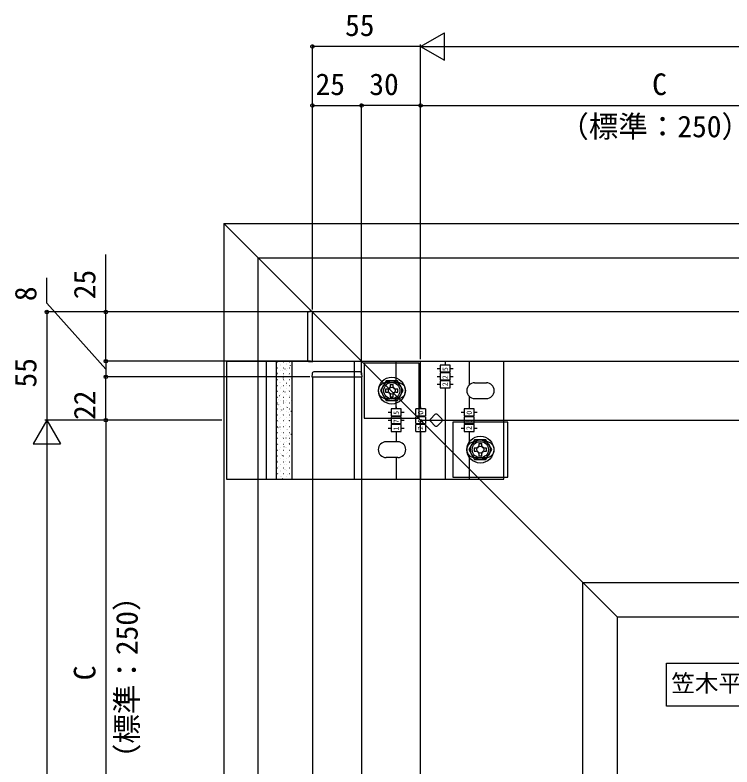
# Model space of a CAD drawing. Units: millimetres, scale not verified. Extents: x -875 to 875, y -1300 to 1292.
# Drawn here: x -396.2 to -31.7, y -577.1 to -194.8 of the extents above; entities that cross this region are included whole.
import ezdxf
from ezdxf.enums import TextEntityAlignment as Align

# ---------------------------------------------------------------- set-up
doc = ezdxf.new("R2010")
doc.units = ezdxf.units.MM
doc.header["$LTSCALE"] = 8
for name, color, linetype in [('0-1_USER1', 3, 'Continuous'), ('0-3_YKK_12', 2, 'Continuous'), ('0-4_YKK_13', 4, 'Continuous'), ('0-5_YKK_D', 6, 'Continuous'), ('0-7_YSS_K', 3, 'Continuous')]:
    doc.layers.add(name, color=color, linetype=linetype)
doc.styles.add('ＭＳ ゴシック', font='')
doc.styles.get('ＭＳ ゴシック').set_extended_font_data('MS Gothic')

msp = doc.modelspace()

# ---------------------------------------------------------------- linework, layer by layer
at = {"layer": '0-1_USER1'}
msp.add_lwpolyline([(-64.95, -538.382), (-64.95, -524.382), (25.101, -524.382), (25.101, -546.265), (-64.95, -546.265)], close=True, dxfattribs=at)
at = {"layer": '0-3_YKK_12'}
for p, q in [((-290, -300.75), (-290, -1105.75)), ((-290, -300.75), (200.152, -300.75)), ((-290, -300.75), (-90, -500.75)), ((705, -345.75), (-245, -345.75)), ((-245, -370.75), (-245, -345.75)), ((-245, -370.75), (705, -370.75)), ((-245, -378.75), (-220, -378.75)), ((-245, -378.75), (-245, -1085.75)), ((-220, -378.75), (-220, -1085.75)), ((-90, -500.75), (-90, -1105.75)), ((-90, -500.75), (200.152, -500.75))]:
    msp.add_line(p, q, dxfattribs=at)
at = {"layer": '0-4_YKK_13'}
for p, q in [((-247.5, -346.544), (-247.5, -346.843)), ((-247.5, -346.843), (-247.5, -369.657)), ((-245, -345.45), (-246.561, -345.546)), ((-245, -371.05), (-245, -345.45)), ((-288.7, -370.75), (-147.7, -370.75)), ((-268.5, -370.75), (-268.5, -430.75)), ((-263.465, -370.75), (-263.465, -430.75)), ((-263.184, -430.75), (-263.184, -370.75)), ((-255.297, -370.761), (-255.306, -370.765)), ((-247.5, -369.657), (-247.5, -369.957)), ((-223.8, -370.75), (-223.8, -430.75)), ((-202.4, -381.75), (-202.4, -370.75)), ((-190, -395), (-190, -370.75)), ((-177.5, -370.75), (-177.5, -372.75)), ((-165.3, -370.75), (-165.3, -382.846)), ((-262.79, -371.266), (-262.84, -371.266)), ((-262.79, -374.256), (-262.84, -374.256)), ((-261.175, -372.641), (-261.225, -372.641)), ((-261.16, -372.838), (-261.169, -372.841)), ((-259.75, -371.266), (-259.8, -371.266)), ((-259.75, -374.256), (-259.8, -374.256)), ((-258.135, -372.641), (-258.185, -372.641)), ((-258.04, -371.733), (-258.049, -371.736)), ((-257.441, -374.362), (-257.45, -374.365)), ((-256.71, -371.266), (-256.76, -371.266)), ((-256.71, -374.256), (-256.76, -374.256)), ((-256.24, -373.037), (-256.323, -373.092)), ((-246.561, -370.955), (-245, -371.05)), ((-181.56, -374.5), (-180, -374.5)), ((-177.5, -371.716), (-177.5, -372.75)), ((-175, -374.5), (-173.525, -374.5)), ((-263.304, -376.438), (-263.313, -376.441)), ((-262.79, -377.246), (-262.84, -377.246)), ((-261.175, -375.631), (-261.225, -375.631)), ((-260.184, -375.333), (-260.193, -375.336)), ((-259.75, -377.246), (-259.8, -377.246)), ((-259.585, -377.962), (-259.594, -377.965)), ((-258.929, -374.817), (-259.012, -374.872)), ((-258.135, -375.631), (-258.185, -375.631)), ((-257.124, -377.54), (-257.208, -377.595)), ((-256.795, -376.974), (-256.804, -376.977)), ((-256.71, -377.246), (-256.76, -377.246)), ((-245.205, -377.189), (-245.3, -378.75)), ((-243.907, -376.25), (-244.206, -376.25)), ((-221.093, -376.25), (-243.907, -376.25)), ((-220.794, -376.25), (-221.093, -376.25)), ((-219.7, -378.75), (-219.795, -377.189)), ((-181.56, -378.5), (-180, -378.5)), ((-175, -378.5), (-173.525, -378.5)), ((-262.79, -380.236), (-262.84, -380.236)), ((-262.328, -378.933), (-262.337, -378.937)), ((-261.729, -381.562), (-261.739, -381.565)), ((-261.175, -378.621), (-261.225, -378.621)), ((-261.175, -381.611), (-261.225, -381.611)), ((-259.814, -379.32), (-259.897, -379.375)), ((-259.75, -380.236), (-259.8, -380.236)), ((-258.939, -380.574), (-258.948, -380.577)), ((-258.135, -378.621), (-258.185, -378.621)), ((-258.135, -381.611), (-258.185, -381.611)), ((-258.009, -382.043), (-258.092, -382.099)), ((-256.71, -380.236), (-256.76, -380.236)), ((-255.819, -379.469), (-255.828, -379.472)), ((-255.22, -382.098), (-255.229, -382.101)), ((-245.3, -378.75), (-219.7, -378.75)), ((-201.55, -381.75), (-207.55, -381.75)), ((-162.55, -381.75), (-156.55, -381.75)), ((-262.79, -383.226), (-262.84, -383.226)), ((-261.175, -384.601), (-261.225, -384.601)), ((-261.083, -384.174), (-261.093, -384.178)), ((-260.698, -383.823), (-260.781, -383.879)), ((-259.75, -383.226), (-259.8, -383.226)), ((-258.135, -384.601), (-258.185, -384.601)), ((-257.963, -383.069), (-257.972, -383.073)), ((-257.364, -385.698), (-257.374, -385.702)), ((-256.71, -383.226), (-256.76, -383.226)), ((-207.8, -385), (-207.8, -386.5)), ((-206.65, -385), (-207.8, -385)), ((-205.4, -382.6), (-205.4, -383.75)), ((-205.4, -382.6), (-203.9, -382.6)), ((-203.9, -383.75), (-203.9, -382.6)), ((-201.5, -385), (-202.65, -385)), ((-201.5, -386.5), (-201.5, -385)), ((-181.56, -382.5), (-180, -382.5)), ((-177.5, -384.204), (-177.5, -385.375)), ((-177.5, -384.25), (-177.5, -430.75)), ((-175, -382.5), (-173.525, -382.5)), ((-263.227, -387.775), (-263.237, -387.778)), ((-262.79, -386.216), (-262.84, -386.216)), ((-262.79, -389.206), (-262.84, -389.206)), ((-261.582, -388.327), (-261.666, -388.382)), ((-261.175, -387.591), (-261.225, -387.591)), ((-260.107, -386.67), (-260.117, -386.673)), ((-259.75, -386.216), (-259.8, -386.216)), ((-259.75, -389.206), (-259.8, -389.206)), ((-259.508, -389.299), (-259.518, -389.302)), ((-258.893, -386.547), (-258.977, -386.602)), ((-258.135, -387.591), (-258.185, -387.591)), ((-256.71, -386.216), (-256.76, -386.216)), ((-256.71, -389.206), (-256.76, -389.206)), ((-256.718, -388.31), (-256.728, -388.314)), ((-207.8, -386.5), (-206.65, -386.5)), ((-201.55, -389.75), (-207.55, -389.75)), ((-205.4, -387.75), (-205.4, -388.9)), ((-202.65, -386.5), (-201.5, -386.5)), ((-202.4, -395), (-202.4, -389.75)), ((-165.3, -388.655), (-165.3, -395)), ((-162.55, -389.75), (-156.55, -389.75)), ((-262.79, -392.196), (-262.84, -392.196)), ((-262.467, -392.83), (-262.55, -392.885)), ((-262.251, -390.27), (-262.261, -390.273)), ((-261.653, -392.899), (-261.662, -392.902)), ((-261.175, -390.581), (-261.225, -390.581)), ((-261.175, -393.571), (-261.225, -393.571)), ((-259.778, -391.05), (-259.861, -391.105)), ((-259.75, -392.196), (-259.8, -392.196)), ((-258.862, -391.911), (-258.872, -391.914)), ((-258.135, -390.581), (-258.185, -390.581)), ((-258.135, -393.571), (-258.185, -393.571)), ((-256.71, -392.196), (-256.76, -392.196)), ((-255.742, -390.806), (-255.752, -390.809)), ((-165.3, -393), (-165.3, -395)), ((-263.351, -397.333), (-263.435, -397.388)), ((-262.79, -395.186), (-262.84, -395.186)), ((-261.175, -396.561), (-261.225, -396.561)), ((-261.007, -395.511), (-261.016, -395.514)), ((-260.662, -395.553), (-260.745, -395.608)), ((-259.75, -395.186), (-259.8, -395.186)), ((-258.135, -396.561), (-258.185, -396.561)), ((-257.886, -394.406), (-257.896, -394.409)), ((-257.287, -397.035), (-257.297, -397.038)), ((-256.71, -395.186), (-256.76, -395.186)), ((-255.859, -396.292), (-255.943, -396.347)), ((-206.46, -396.75), (-204.9, -396.75)), ((-202.4, -393.966), (-202.4, -395)), ((-199.9, -396.75), (-198.425, -396.75)), ((-192.45, -398.5), (-192.45, -395)), ((-187.5, -395), (-192.45, -395)), ((-190, -393.966), (-190, -395)), ((-187.5, -395), (-187.5, -398.5)), ((-169.36, -396.75), (-167.8, -396.75)), ((-165.3, -393.966), (-165.3, -395)), ((-162.8, -396.75), (-161.325, -396.75)), ((-263.151, -399.111), (-263.16, -399.115)), ((-262.79, -398.176), (-262.84, -398.176)), ((-262.79, -401.166), (-262.84, -401.166)), ((-261.546, -400.056), (-261.63, -400.111)), ((-261.175, -399.551), (-261.225, -399.551)), ((-260.031, -398.006), (-260.04, -398.01)), ((-259.75, -398.176), (-259.8, -398.176)), ((-259.75, -401.166), (-259.8, -401.166)), ((-259.432, -400.635), (-259.441, -400.639)), ((-258.135, -399.551), (-258.185, -399.551)), ((-256.744, -400.795), (-256.827, -400.85)), ((-256.71, -398.176), (-256.76, -398.176)), ((-256.71, -401.166), (-256.76, -401.166)), ((-256.641, -399.647), (-256.651, -399.65)), ((-206.46, -400.75), (-204.9, -400.75)), ((-199.9, -400.75), (-198.425, -400.75)), ((-192.45, -398.5), (-187.5, -398.5)), ((-192.45, -402.5), (-192.45, -399)), ((-187.5, -399), (-192.45, -399)), ((-187.5, -399), (-187.5, -402.5)), ((-184.878, -400.043), (-182.757, -397.922)), ((-181.343, -397.922), (-179.222, -400.043)), ((-178.929, -400.75), (-147.7, -400.75)), ((-169.36, -400.75), (-167.8, -400.75)), ((-162.8, -400.75), (-161.325, -400.75)), ((-262.79, -404.156), (-262.84, -404.156)), ((-262.431, -404.559), (-262.514, -404.615)), ((-262.175, -401.607), (-262.184, -401.61)), ((-261.576, -404.235), (-261.585, -404.239)), ((-261.175, -402.541), (-261.225, -402.541)), ((-259.75, -404.156), (-259.8, -404.156)), ((-258.786, -403.247), (-258.795, -403.251)), ((-258.135, -402.541), (-258.185, -402.541)), ((-256.71, -404.156), (-256.76, -404.156)), ((-255.666, -402.142), (-255.675, -402.146)), ((-206.46, -404.75), (-204.9, -404.75)), ((-199.9, -404.75), (-198.425, -404.75)), ((-192.45, -402.5), (-187.5, -402.5)), ((-192.45, -406.5), (-192.45, -403)), ((-187.5, -403), (-192.45, -403)), ((-187.5, -403), (-187.5, -406.5)), ((-182.757, -403.579), (-184.878, -401.457)), ((-179.222, -401.457), (-181.343, -403.579)), ((-169.36, -404.75), (-167.8, -404.75)), ((-162.8, -404.75), (-161.325, -404.75)), ((-263.315, -409.063), (-263.399, -409.118)), ((-262.79, -407.146), (-262.84, -407.146)), ((-261.175, -405.531), (-261.225, -405.531)), ((-261.175, -408.521), (-261.225, -408.521)), ((-260.93, -406.848), (-260.939, -406.851)), ((-259.75, -407.146), (-259.8, -407.146)), ((-258.135, -405.531), (-258.185, -405.531)), ((-258.135, -408.521), (-258.185, -408.521)), ((-257.81, -405.743), (-257.819, -405.746)), ((-257.628, -405.298), (-257.712, -405.354)), ((-257.211, -408.372), (-257.22, -408.375)), ((-256.71, -407.146), (-256.76, -407.146)), ((-255.823, -408.022), (-255.907, -408.077)), ((-202.4, -406.5), (-202.4, -408.5)), ((-202.4, -406.5), (-202.4, -407.671)), ((-202.4, -406.5), (-202.4, -411.75)), ((-192.45, -406.5), (-187.5, -406.5)), ((-190, -408.5), (-190, -406.5)), ((-190, -406.5), (-190, -407.671)), ((-190, -406.5), (-190, -430.75)), ((-165.3, -406.5), (-165.3, -412.846)), ((-165.3, -406.5), (-165.3, -407.671)), ((-263.074, -410.448), (-263.083, -410.451)), ((-262.79, -410.136), (-262.84, -410.136)), ((-261.175, -411.511), (-261.225, -411.511)), ((-259.954, -409.343), (-259.963, -409.346)), ((-259.75, -410.136), (-259.8, -410.136)), ((-259.355, -411.972), (-259.364, -411.975)), ((-258.513, -409.802), (-258.596, -409.857)), ((-258.135, -411.511), (-258.185, -411.511)), ((-256.708, -412.525), (-256.791, -412.58)), ((-256.71, -410.136), (-256.76, -410.136)), ((-256.565, -410.984), (-256.574, -410.987)), ((-201.55, -411.75), (-207.55, -411.75)), ((-162.55, -411.75), (-156.55, -411.75)), ((-160.4, -412.6), (-160.4, -413.75)), ((-160.4, -412.6), (-158.9, -412.6)), ((-158.9, -413.75), (-158.9, -412.6)), ((-262.79, -413.126), (-262.84, -413.126)), ((-262.79, -416.116), (-262.84, -416.116)), ((-262.098, -412.943), (-262.108, -412.947)), ((-261.499, -415.572), (-261.509, -415.575)), ((-261.175, -414.501), (-261.225, -414.501)), ((-259.75, -413.126), (-259.8, -413.126)), ((-259.75, -416.116), (-259.8, -416.116)), ((-259.397, -414.305), (-259.48, -414.36)), ((-258.709, -414.584), (-258.718, -414.587)), ((-258.135, -414.501), (-258.185, -414.501)), ((-256.71, -413.126), (-256.76, -413.126)), ((-256.71, -416.116), (-256.76, -416.116)), ((-255.589, -413.479), (-255.598, -413.482)), ((-162.8, -415), (-162.8, -416.5)), ((-161.65, -415), (-162.8, -415)), ((-162.8, -416.5), (-161.65, -416.5)), ((-156.5, -415), (-157.65, -415)), ((-157.65, -416.5), (-156.5, -416.5)), ((-156.5, -416.5), (-156.5, -415)), ((-262.79, -419.106), (-262.84, -419.106)), ((-261.175, -417.491), (-261.225, -417.491)), ((-261.175, -420.481), (-261.225, -420.481)), ((-260.853, -418.184), (-260.863, -418.188)), ((-260.282, -418.808), (-260.365, -418.863)), ((-259.75, -419.106), (-259.8, -419.106)), ((-258.135, -417.491), (-258.185, -417.491)), ((-258.135, -420.481), (-258.185, -420.481)), ((-257.733, -417.079), (-257.742, -417.083)), ((-257.592, -417.028), (-257.676, -417.083)), ((-257.134, -419.708), (-257.144, -419.712)), ((-256.71, -419.106), (-256.76, -419.106)), ((-201.55, -419.75), (-207.55, -419.75)), ((-202.4, -419.75), (-202.4, -430.75)), ((-165.3, -418.655), (-165.3, -430.75)), ((-162.55, -419.75), (-156.55, -419.75)), ((-160.4, -417.75), (-160.4, -418.9)), ((-262.997, -421.785), (-263.007, -421.788)), ((-262.79, -422.096), (-262.84, -422.096)), ((-262.021, -424.28), (-262.031, -424.283)), ((-261.166, -423.311), (-261.249, -423.366)), ((-261.175, -423.471), (-261.225, -423.471)), ((-259.877, -420.68), (-259.887, -420.683)), ((-259.75, -422.096), (-259.8, -422.096)), ((-259.278, -423.309), (-259.288, -423.312)), ((-258.477, -421.531), (-258.56, -421.586)), ((-258.135, -423.471), (-258.185, -423.471)), ((-256.71, -422.096), (-256.76, -422.096)), ((-256.488, -422.32), (-256.498, -422.324)), ((-262.79, -425.086), (-262.84, -425.086)), ((-262.79, -428.076), (-262.84, -428.076)), ((-262.05, -427.814), (-262.134, -427.87)), ((-261.423, -426.909), (-261.432, -426.912)), ((-261.175, -426.461), (-261.225, -426.461)), ((-259.75, -425.086), (-259.8, -425.086)), ((-259.75, -428.076), (-259.8, -428.076)), ((-259.361, -426.034), (-259.444, -426.09)), ((-258.632, -425.921), (-258.642, -425.924)), ((-258.135, -426.461), (-258.185, -426.461)), ((-256.71, -425.086), (-256.76, -425.086)), ((-256.71, -428.076), (-256.76, -428.076)), ((-255.512, -424.816), (-255.522, -424.819)), ((-261.175, -429.451), (-261.225, -429.451)), ((-260.777, -429.521), (-260.786, -429.524)), ((-260.246, -430.538), (-260.329, -430.593)), ((-258.135, -429.451), (-258.185, -429.451)), ((-257.656, -428.416), (-257.666, -428.419))]:
    msp.add_line(p, q, dxfattribs=at)
for points in [[(-288.7, -370.75), (-288.7, -430.75), (-147.7, -430.75), (-147.7, -370.75)], [(-263.465, -430.75), (-255.219, -430.75), (-255.219, -370.75), (-263.219, -370.75)], [(-205.4, -388.9), (-203.9, -388.9), (-203.9, -387.75)], [(-160.4, -418.9), (-158.9, -418.9), (-158.9, -417.75)]]:
    msp.add_lwpolyline(points, dxfattribs=at)
for points in [[(-218.65, -399.75), (-190.65, -399.75), (-190.65, -371.75), (-218.65, -371.75)], [(-175, -376.25), (-175, -372.75), (-180, -372.75), (-180, -376.25)], [(-175, -380.25), (-175, -376.75), (-180, -376.75), (-180, -380.25)], [(-207.537, -380.75), (-210.424, -385.75), (-207.537, -390.75), (-201.763, -390.75), (-198.876, -385.75), (-201.763, -380.75)], [(-175, -384.25), (-175, -380.75), (-180, -380.75), (-180, -384.25)], [(-199.9, -398.5), (-199.9, -395), (-204.9, -395), (-204.9, -398.5)], [(-162.8, -398.5), (-162.8, -395), (-167.8, -395), (-167.8, -398.5)], [(-199.9, -402.5), (-199.9, -399), (-204.9, -399), (-204.9, -402.5)], [(-162.8, -402.5), (-162.8, -399), (-167.8, -399), (-167.8, -402.5)], [(-199.9, -406.5), (-199.9, -403), (-204.9, -403), (-204.9, -406.5)], [(-173.65, -429.75), (-145.65, -429.75), (-145.65, -401.75), (-173.65, -401.75)], [(-162.8, -406.5), (-162.8, -403), (-167.8, -403), (-167.8, -406.5)], [(-162.537, -410.75), (-165.424, -415.75), (-162.537, -420.75), (-156.763, -420.75), (-153.876, -415.75), (-156.763, -410.75)]]:
    msp.add_lwpolyline(points, close=True, dxfattribs=at)
for centre, radius in [((-204.65, -385.75), 6.8), ((-204.65, -385.75), 5), ((-204.65, -385.75), 4.1), ((-204.65, -385.75), 1.75), ((-159.65, -415.75), 6.8), ((-159.65, -415.75), 5), ((-159.65, -415.75), 4.1), ((-159.65, -415.75), 1.75)]:
    msp.add_circle(centre, radius, dxfattribs=at)
for centre, radius, start, end in [((-246.5, -346.544), 1, 93.5, 180), ((-246.5, -369.957), 1, 180, 266.5), ((-244.206, -377.25), 1, 90, 176.5), ((-220.794, -377.25), 1, 3.5, 90), ((-207.55, -385.75), 4, 90, 270), ((-201.55, -385.75), 4, 270, 90), ((-162.55, -385.75), 4, 90, 270), ((-156.55, -385.75), 4, 270, 90), ((-206.65, -383.75), 1.25, 270, 0), ((-202.65, -383.75), 1.25, 180, 270), ((-206.65, -387.75), 1.25, 0, 90), ((-202.65, -387.75), 1.25, 90, 180), ((-182.05, -398.629), 1, 45, 135), ((-184.171, -400.75), 1, 135, 225), ((-179.929, -400.75), 1, 315, 45), ((-182.05, -402.872), 1, 225, 315), ((-207.55, -415.75), 4, 90, 270), ((-201.55, -415.75), 4, 270, 90), ((-162.55, -415.75), 4, 90, 270), ((-156.55, -415.75), 4, 270, 90), ((-161.65, -413.75), 1.25, 270, 0), ((-161.65, -417.75), 1.25, 0, 90), ((-157.65, -413.75), 1.25, 180, 270), ((-157.65, -417.75), 1.25, 90, 180)]:
    msp.add_arc(centre, radius, start, end, dxfattribs=at)
at = {"layer": '0-5_YKK_D'}
for p, q in [((-190, -210.75), (-177.876, -203.75)), ((-177.876, -217.75), (-177.876, -203.75)), ((-245, -344.45), (-245, -209.75)), ((-190, -369.75), (-190, -209.75)), ((-190, -369.75), (-190, -209.75)), ((-190, -210.75), (-245, -210.75)), ((-190, -210.75), (-177.876, -217.75)), ((-190, -210.75), (-165.751, -210.75)), ((-176, -210.75), (831.228, -210.75)), ((-245, -344.45), (-245, -239.75)), ((-245, -240.75), (-220, -240.75)), ((-220, -377.75), (-220, -239.75)), ((-220, -377.75), (-220, -239.75)), ((-190, -240.75), (-220, -240.75)), ((-190, -369.75), (-190, -239.75)), ((-190, -369.75), (-190, -239.75)), ((-190, -240.75), (60, -240.75)), ((-246, -345.75), (-381, -345.75)), ((-380, -345.75), (-380, -400.75)), ((-246, -345.75), (-351, -345.75)), ((-246, -370.75), (-351, -370.75)), ((-246, -370.75), (-351, -370.75)), ((-350, -370.75), (-350, -378.75)), ((-246.3, -378.75), (-351, -378.75)), ((-246.3, -378.75), (-351, -378.75)), ((-350, -400.75), (-350, -378.75)), ((-380, -400.75), (-387, -412.875)), ((-291, -400.75), (-381, -400.75)), ((-291, -400.75), (-381, -400.75)), ((-380, -400.75), (-373, -412.875)), ((-380, -400.75), (-380, -424.999)), ((-291, -400.75), (-351, -400.75)), ((-291, -400.75), (-351, -400.75)), ((-350, -400.75), (-350, -650.75)), ((-387, -412.875), (-373, -412.875)), ((-380, -414.75), (-380, -1101.75))]:
    msp.add_line(p, q, dxfattribs=at)
for points in [[(-350, -370.75), (-350, -345.75), (-350, -316.565)], [(-350, -374.75), (-380, -341.218), (-380, -328.354)]]:
    msp.add_lwpolyline(points, dxfattribs=at)
for centre in [(-245, -210.75), (-245, -240.75), (-220, -240.75), (-220, -240.75), (-190, -240.75), (-190, -240.75), (-380, -345.75), (-350, -345.75), (-350, -370.75), (-350, -370.75), (-350, -378.75), (-350, -378.75), (-350, -400.75), (-350, -400.75)]:
    msp.add_circle(centre, 0.875, dxfattribs=at)
at = {"layer": '0-7_YSS_K'}
for p, q in [((-272.5, -1120.75), (-272.5, -318.25)), ((-272.5, -318.25), (831.228, -318.25)), ((-190, -1253.75), (-190, -400.75)), ((-190, -400.75), (834.228, -400.75)), ((-107.5, -1115.75), (-107.5, -483.25)), ((-107.5, -483.25), (831.228, -483.25))]:
    msp.add_line(p, q, dxfattribs=at)

# ---------------------------------------------------------------- texts
at = {"layer": '0-1_USER1', "style": 'ＭＳ ゴシック'}
msp.add_text('笠木平面図', height=8.798, dxfattribs=at).set_placement((-62.59, -541.591), align=Align.BOTTOM_LEFT)
at = {"layer": '0-4_YKK_13', "style": 'ＭＳ ゴシック', "width": 0.9}
for s, p in [('5', (-175.36, -375.793)), ('2', (-175.378, -379.93)), ('2', (-175.418, -383.506)), ('5', (-200.26, -398.043)), ('0', (-187.86, -397.968)), ('0', (-163.16, -397.968)), ('7', (-200.278, -402.255)), ('0', (-187.878, -402.105)), ('5', (-163.178, -402.18)), ('1', (-200.318, -406.018)), ('2', (-187.918, -405.756)), ('2', (-163.218, -405.756))]:
    msp.add_text(s, height=2.711, rotation=90, dxfattribs=at).set_placement(p, align=Align.BOTTOM_LEFT)
at = {"layer": '0-5_YKK_D', "style": 'ＭＳ ゴシック'}
for s, p in [('55', (-228.409, -208.75)), ('25', (-243.409, -238.75)), ('30', (-216.08, -238.75)), ('C', (-72.287, -238.75)), ('（標準：250）', (-119.503, -260.222))]:
    msp.add_text(s, height=11, dxfattribs=at).set_placement(p, align=Align.BOTTOM_LEFT)
for s, p in [('25', (-352, -339.275)), ('8', (-382, -340.241)), ('55', (-382, -384.159)), ('22', (-352, -400.659)), ('（標準：250）', (-330.528, -580.253)), ('C', (-352, -533.037))]:
    msp.add_text(s, height=11, rotation=90, dxfattribs=at).set_placement(p, align=Align.BOTTOM_LEFT)

doc.saveas('drawing.dxf')
